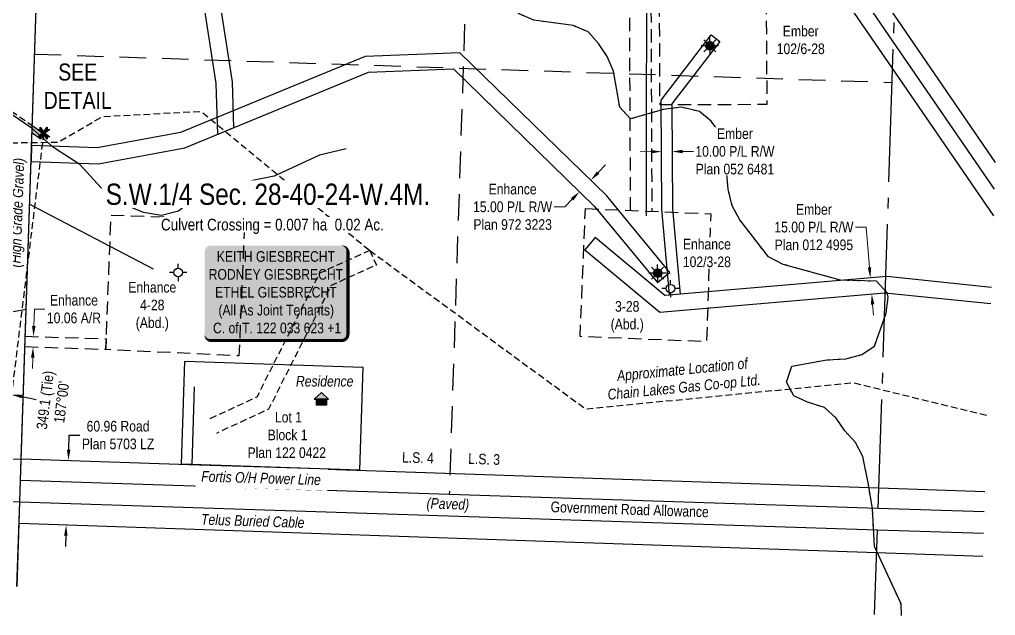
# Model space of a CAD drawing. Extents: x 333588 to 339905, y 5815182 to 5819358.
# Drawn here: x 336197 to 337116, y 5815182 to 5815743 of the extents above; entities that cross this region are included whole.
import ezdxf
from ezdxf.enums import TextEntityAlignment as Align

# ---------------------------------------------------------------- set-up
doc = ezdxf.new("R2010")
doc.units = 0
doc.header["$LTSCALE"] = 5
doc.header["$PDSIZE"] = 0.5
for name, pattern in [('foc-ACCESSROAD', [3.75, 2.5, -1.25]), ('foc-LSD', [8, 5, -3]), ('foc-QUARTERLINE', [33, 25, -3, 2, -3]), ('foc-TIELINE', [1.875, 1.25, -0.625]), ('foc-TRAV', [1.875, 1.25, -0.625]), ('foc-WHEELTRACKS', [2, 0.4, -1.6]), ('UG_PIPE', [1.875, 1.25, -0.625])]:
    doc.linetypes.add(name, pattern=pattern)
doc.layers.get('Defpoints').update_dxf_attribs({"color": 9})
for name, color, linetype in [('AS-PIPE-UG', 44, 'UG_PIPE'), ('AS-PIPE-UG-T', 44, 'Continuous'), ('AS-POWER', 104, 'foc-POWER'), ('AS-POWER-T', 104, 'Continuous'), ('AS-RESIDENCE', 14, 'Continuous'), ('AS-TELUS', 224, 'foc-TEL'), ('C-SYMBOL', 7, 'Continuous'), ('C-WS-S', 8, 'Continuous'), ('CG-NOTES', 7, 'Continuous'), ('DETAIL-T', 7, 'Continuous'), ('F-AR', 190, 'foc-ACCESSROAD'), ('F-RW', 190, 'Continuous'), ('F-WS', 190, 'foc-ACCESSROAD'), ('F-WS-S', 8, 'Continuous'), ('L-AREAREQUIRED', 7, 'Continuous'), ('L-BD', 7, 'Continuous'), ('L-MON', 1, 'Continuous'), ('L-ROAD-T', 7, 'Continuous'), ('L-SEC', 7, 'Continuous'), ('L-SECQ', 8, 'foc-QUARTERLINE'), ('L-SECTION-LSD', 7, 'foc-LSD'), ('L-TIE', 7, 'foc-TIELINE'), ('L-TITLEDB', 4, 'Continuous'), ('L-TITLEDB-T', 4, 'Continuous'), ('P-PROPOSED', 10, 'Continuous'), ('P-PROPOSED-H', 21, 'Continuous'), ('P-TRAV', 4, 'foc-TRAV'), ('T-WATER', 160, 'Continuous'), ('T-WATER-P3', 160, 'foc-WHEELTRACKS')]:
    doc.layers.add(name, color=color, linetype=linetype)
for name, color, linetype, lineweight in [('F-AR-T', 190, 'Continuous', 9), ('F-RW-T', 190, 'Continuous', 9), ('T-TEXT', 48, 'Continuous', 18)]:
    doc.layers.add(name, color=color, linetype=linetype, lineweight=lineweight)
doc.styles.add('100L', font='ARIALN.TTF', dxfattribs={"height": 11})
doc.styles.add('175L', font='ARIALN.TTF', dxfattribs={"height": 20})
doc.styles.add('80', font='ARIALN.TTF', dxfattribs={"height": 10})
doc.styles.add('80CG', font='ARIALN.TTF', dxfattribs={"height": 10})
doc.styles.add('80L', font='ARIALN.TTF', dxfattribs={"height": 10})
doc.styles.add('80LS', font='ARIALNI.TTF', dxfattribs={"height": 10})
doc.styles.add('foc-LtypeFont', font='ARIALN.TTF', dxfattribs={"height": 7.35})
doc.styles.add('MtXpl_Arial_Narrow', font='ARIALNI.TTF')
doc.linetypes.add('foc-POWER', pattern='A,6,-1,["P",foc-LtypeFont,S=0.2,R=0,X=-0.625,Y=-0.75],-1.24,4', length=12.24)
doc.linetypes.add('foc-POWER-NOLINE', pattern='A,0,-4,["P",foc-LtypeFont,S=0.2,R=0,X=-0.625,Y=-0.75],-8.24', length=12.24)
doc.linetypes.add('foc-TEL', pattern='A,2,-1,["T",foc-LtypeFont,S=0.2,R=0,X=-0.425,Y=-0.75],-1.24,8', length=12.24)
doc.linetypes.add('foc-TEL-NOLINE', pattern='A,0,-2,["T",foc-LtypeFont,S=0.2,R=0,X=-0.425,Y=-0.75],-10.24', length=12.24)
doc.linetypes.add('foc-TOPO-flowdirection-NOLINE', pattern='A,0,[">",foc-LtypeFont,S=0.3,R=0,X=0,Y=-0.945],-20,[">",foc-LtypeFont,S=0.3,R=0,X=0,Y=-0.945],0', length=20)
doc.dimstyles.new('Compass 5 000', dxfattribs={"dimscale": 5, "dimtxt": 9, "dimasz": 2, "dimexe": 0.2, "dimexo": 0.0625, "dimgap": 0.5, "dimtad": 0, "dimtih": 1, "dimtoh": 1, "dimzin": 0, "dimdsep": 46, "dimtxsty": '80CG', "dimcen": 0.1, "dimse1": 1, "dimse2": 1, "dimclrd": 256, "dimclrt": 256, "dimaunit": 1, "dimadec": 4, "dimazin": 0, "dimtfac": 0.06, "dimtofl": 0, "dimtmove": 0, "dimatfit": 1, "dimfxl": 0.2, "dimtolj": 1, "dimtzin": 0, "dimlwd": -1, "dimarcsym": 0})

# ---------------------------------------------------------------- blocks, each defined once
blk = doc.blocks.new('*D427')
at = {"layer": 'Defpoints', "color": 0, "transparency": 16777216}
for p in [(336242.67, 5815327.56), (336801.97, 5815308.65), (336799.91, 5815247.67)]:
    blk.add_point(p, dxfattribs=at)
at = {"layer": 'L-TITLEDB-T', "transparency": 16777216}
for p, q in [((336243.01, 5815337.56), (336243.47, 5815351.33)), ((336243.47, 5815351.33), (336253.47, 5815351.33)), ((336240.27, 5815256.6), (336239.93, 5815246.6))]:
    blk.add_line(p, q, dxfattribs=at)
for points in [[(336241.34, 5815337.62), (336244.67, 5815337.5), (336242.67, 5815327.56)], [(336238.6, 5815256.66), (336241.93, 5815256.54), (336240.61, 5815266.59)]]:
    blk.add_solid(points, dxfattribs=at)
at = {"layer": 'L-TITLEDB-T', "transparency": 16777216, "insert": (336289.47, 5815351.33), "char_height": 10, "attachment_point": 5, "style": '80CG'}
blk.add_mtext('\\A1;60.96 Road\\PPlan 5703 LZ', dxfattribs=at)
blk = doc.blocks.new('*D442')
at = {"layer": 'Defpoints', "color": 0, "transparency": 16777216}
for p in [(336380.58, 5815789.25), (336365.76, 5815786.95), (336384, 5815767.31)]:
    blk.add_point(p, dxfattribs=at)
at = {"layer": 'F-RW-T', "transparency": 16777216}
for p, q in [((336393.88, 5815768.84), (336407.04, 5815770.89)), ((336359.3, 5815763.46), (336349.41, 5815761.92))]:
    blk.add_line(p, q, dxfattribs=at)
for points in [[(336393.63, 5815770.49), (336394.14, 5815767.2), (336384, 5815767.31)], [(336359.04, 5815765.11), (336359.55, 5815761.81), (336369.18, 5815765)]]:
    blk.add_solid(points, dxfattribs=at)
at = {"layer": 'F-RW-T', "transparency": 16777216, "insert": (336446.12, 5815770.89), "char_height": 10, "attachment_point": 5, "style": '80CG'}
blk.add_mtext('\\A1;Enhance\\P15.00 P/L R/W\\PPlan 972 3814', dxfattribs=at)
blk = doc.blocks.new('*D447')
at = {"layer": 'Defpoints', "color": 0, "transparency": 16777216}
for p in [(336801.19, 5815630.62), (336811.19, 5815630.67), (336811.25, 5815618.32)]:
    blk.add_point(p, dxfattribs=at)
at = {"layer": 'F-RW-T', "transparency": 16777216}
for p, q in [((336791.25, 5815618.22), (336781.25, 5815618.17)), ((336821.25, 5815618.37), (336831.25, 5815618.42))]:
    blk.add_line(p, q, dxfattribs=at)
for points in [[(336791.24, 5815619.88), (336791.26, 5815616.55), (336801.25, 5815618.27)], [(336821.25, 5815620.03), (336821.26, 5815616.7), (336811.25, 5815618.32)]]:
    blk.add_solid(points, dxfattribs=at)
at = {"layer": 'F-RW-T', "transparency": 16777216, "insert": (336870.34, 5815618.42), "char_height": 10, "attachment_point": 5, "style": '80CG', "bg_fill": 3, "box_fill_scale": 1.1, "bg_fill_color": 256, "bg_fill_true_color": 13158600, "bg_fill_transparency": 0}
blk.add_mtext('\\A1;Ember\\P10.00 P/L R/W\\PPlan 052 6481', dxfattribs=at)
blk = doc.blocks.new('*D448')
at = {"layer": 'Defpoints', "color": 0, "transparency": 16777216}
for p in [(336894.81, 5815490.44), (336896.1, 5815475.45), (336999.18, 5815484.28)]:
    blk.add_point(p, dxfattribs=at)
at = {"layer": 'F-RW-T', "transparency": 16777216}
for p, q in [((336993.8, 5815547.11), (336983.8, 5815547.11)), ((336997.04, 5815509.24), (336993.8, 5815547.11)), ((337000.03, 5815474.32), (337000.89, 5815464.36))]:
    blk.add_line(p, q, dxfattribs=at)
for points in [[(336998.7, 5815509.38), (336995.38, 5815509.09), (336997.9, 5815499.27)], [(337001.69, 5815474.46), (336998.37, 5815474.18), (336999.18, 5815484.28)]]:
    blk.add_solid(points, dxfattribs=at)
at = {"layer": 'F-RW-T', "transparency": 16777216, "insert": (336944.71, 5815547.11), "char_height": 10, "attachment_point": 5, "style": '80CG'}
blk.add_mtext('\\A1;Ember\\P15.00 P/L R/W\\PPlan 012 4995', dxfattribs=at)
blk = doc.blocks.new('*D449')
at = {"layer": 'Defpoints', "color": 0, "transparency": 16777216}
for p in [(336716.95, 5815608.51), (336706.44, 5815597.72), (336724.06, 5815580.55)]:
    blk.add_point(p, dxfattribs=at)
at = {"layer": 'F-RW-T', "transparency": 16777216}
for p, q in [((336741.55, 5815598.5), (336748.53, 5815605.66)), ((336717.09, 5815573.39), (336710.11, 5815566.23)), ((336710.11, 5815566.23), (336700.11, 5815566.23))]:
    blk.add_line(p, q, dxfattribs=at)
for points in [[(336740.36, 5815599.66), (336742.74, 5815597.34), (336734.57, 5815591.34)], [(336715.89, 5815574.55), (336718.28, 5815572.23), (336724.06, 5815580.55)]]:
    blk.add_solid(points, dxfattribs=at)
at = {"layer": 'F-RW-T', "transparency": 16777216, "insert": (336661.02, 5815566.23), "char_height": 10, "attachment_point": 5, "style": '80CG'}
blk.add_mtext('\\A1;Enhance\\P15.00 P/L R/W\\PPlan 972 3223', dxfattribs=at)
blk = doc.blocks.new('GABD')
for p, q in [((-0.81, 0), (-1.62, 0)), ((0, 0.81), (0, 1.62)), ((1.62, 0), (0.81, 0)), ((0, -0.81), (0, -1.62))]:
    blk.add_line(p, q)
blk.add_circle((0, 0), 0.8)
blk = doc.blocks.new('GAS')
h = blk.add_hatch(color=255)
h.dxf.hatch_style = 1
edge = h.paths.add_edge_path()
edge.add_arc((0, 0), 0.9, 0, 360)
for p, q in [((-0.81, 0), (-1.62, 0)), ((-0.57, 0.57), (-1.14, 1.14)), ((0, 0.81), (0, 1.62)), ((0.57, 0.57), (1.14, 1.14)), ((1.62, 0), (0.81, 0)), ((-0.57, -0.57), (-1.14, -1.14)), ((0, -0.81), (0, -1.62)), ((1.14, -1.14), (0.57, -0.57))]:
    blk.add_line(p, q)
blk.add_circle((0, 0), 0.8)
blk = doc.blocks.new('res_occ')
for points in [[(0.1, 0.89), (-1.26, -0.37), (1.46, -0.37)], [(-0.9, -1.43), (1.1, -1.43), (1.1, -0.37), (-0.9, -0.37)]]:
    blk.add_hatch(color=14).paths.add_polyline_path(points)
at = {"color": 14}
for points in [[(0.1, 0.89), (-1.26, -0.37), (1.46, -0.37)], [(-0.9, -1.43), (1.1, -1.43), (1.1, -0.37), (-0.9, -0.37)]]:
    blk.add_lwpolyline(points, close=True, dxfattribs=at)
blk = doc.blocks.new('*U461')
h = blk.add_hatch(color=59)
edge = h.paths.add_edge_path()
edge.add_line((-61.5, -45.5), (61.5, -45.5))
edge.add_arc((61.5, -39.5), 6, 270, 360)
edge.add_line((67.5, -39.5), (67.5, 38))
edge.add_arc((61.5, 38), 6, 0, 90)
edge.add_line((61.5, 44), (-61.5, 44))
edge.add_arc((-61.5, 38), 6, 90, 180)
edge.add_line((-67.5, 38), (-67.5, -39.5))
edge.add_arc((-61.5, -39.5), 6, 180, 270)
at = {"color": 1, "flags": 128}
blk.add_lwpolyline([(-61.5, -45.5, 3, 3, 0), (61.5, -45.5, 3, 3, 0.414214), (67.5, -39.5, 3, 3, 0), (67.5, 38, 3, 0, 0.414214), (61.5, 44, 0, 0, 0), (-61.5, 44, 0, 0, 0.414214), (-67.5, 38, 0, 0, 0), (-67.5, -39.5, 0, 3, 0.414214)], format="xyseb", close=True, dxfattribs=at)
blk.add_lwpolyline([(-48.61, 25.47, 0, 7.5, 0), (0, 0, 0, 0, 0)], format="xyseb", dxfattribs=at)
at = {"color": 1, "style": '80'}
blk.add_attdef('ENTER_TEXT_001', (-35.99, -5), '', height=10, dxfattribs=at)
blk = doc.blocks.new('TEMP')
h = blk.add_hatch(color=255)
h.dxf.hatch_style = 1
h.paths.add_polyline_path([(0, 0.25), (-0.67, 1.15), (-0.67, 0.67), (-1.15, 0.67), (-0.25, 0), (-1.15, -0.67), (-0.67, -0.67), (-0.67, -1.15), (0, -0.25), (0.67, -1.15), (0.67, -0.67), (1.15, -0.67), (0.25, 0), (1.15, 0.67), (0.67, 0.67), (0.67, 1.15)])
h.paths.add_polyline_path([(0.57, 0.85), (0.57, 0.57), (0.85, 0.57), (0.08, 0), (0.85, -0.57), (0.57, -0.57), (0.57, -0.85), (0, -0.08), (-0.57, -0.85), (-0.57, -0.57), (-0.85, -0.57), (-0.08, 0), (-0.85, 0.57), (-0.57, 0.57), (-0.57, 0.85), (0, 0.08)], flags=16)
h = blk.add_hatch(color=1)
h.dxf.hatch_style = 1
h.paths.add_polyline_path([(0, 0.08), (-0.57, 0.85), (-0.57, 0.57), (-0.85, 0.57), (-0.08, 0), (-0.85, -0.57), (-0.57, -0.57), (-0.57, -0.85), (0, -0.08), (0.57, -0.85), (0.57, -0.57), (0.85, -0.57), (0.08, 0), (0.85, 0.57), (0.57, 0.57), (0.57, 0.85)])
at = {"color": 1}
for p, q in [((-0.08, 0), (0.08, 0)), ((0, 0.08), (0, -0.08))]:
    blk.add_line(p, q, dxfattribs=at)
at = {"color": 255, "flags": 128}
blk.add_lwpolyline([(-0.25, 0), (-1.15, 0.67), (-0.67, 0.67), (-0.67, 1.15), (0, 0.25), (0.67, 1.15), (0.67, 0.67), (1.15, 0.67), (0.25, 0), (1.15, -0.67), (0.67, -0.67), (0.67, -1.15), (0, -0.25), (-0.67, -1.15), (-0.67, -0.67), (-1.15, -0.67)], close=True, dxfattribs=at)
at = {"color": 1, "flags": 128}
blk.add_lwpolyline([(-0.08, 0), (-0.85, 0.57), (-0.57, 0.57), (-0.57, 0.85), (0, 0.08), (0.57, 0.85), (0.57, 0.57), (0.85, 0.57), (0.08, 0), (0.85, -0.57), (0.57, -0.57), (0.57, -0.85), (0, -0.08), (-0.57, -0.85), (-0.57, -0.57), (-0.85, -0.57)], close=True, dxfattribs=at)
blk = doc.blocks.new('*D478')
at = {"layer": 'Defpoints', "color": 0, "transparency": 16777216}
for p in [(336209.79, 5815444.18), (336240.2, 5815443.17), (336239.87, 5815433.11)]:
    blk.add_point(p, dxfattribs=at)
at = {"layer": 'F-AR-T', "transparency": 16777216}
for p, q in [((336210.12, 5815454.17), (336210.64, 5815469.95)), ((336210.64, 5815469.95), (336220.64, 5815469.95)), ((336209.12, 5815424.13), (336208.79, 5815414.14))]:
    blk.add_line(p, q, dxfattribs=at)
for points in [[(336208.45, 5815454.23), (336211.78, 5815454.12), (336209.79, 5815444.18)], [(336207.45, 5815424.19), (336210.78, 5815424.08), (336209.45, 5815434.13)]]:
    blk.add_solid(points, dxfattribs=at)
at = {"layer": 'F-AR-T', "transparency": 16777216, "insert": (336247.92, 5815469.95), "char_height": 10, "attachment_point": 5, "style": '80CG'}
blk.add_mtext('\\A1;Enhance\\P10.06 A/R', dxfattribs=at)

msp = doc.modelspace()

# ---------------------------------------------------------------- hatches: boundary and pattern name
at = {"layer": 'P-PROPOSED-H'}
h = msp.add_hatch(color=256, dxfattribs=at)
h.dxf.hatch_style = 1
h.paths.add_polyline_path([(336208.702, 5815642.872), (336219.333, 5815635.613), (336215.951, 5815630.659), (336208.465, 5815635.77)])

# ---------------------------------------------------------------- linework, layer by layer
at = {"layer": 'AS-PIPE-UG', "flags": 128}
for points in [[(335950.008, 5815541.546), (335958.074, 5815540.484), (335975.503, 5815539.691), (335980.158, 5815539.909), (335994.581, 5815538.49), (336014.419, 5815535.627), (336023.747, 5815535.646), (336030.716, 5815535.119), (336035.794, 5815533.846), (336040.261, 5815533.204), (336049.306, 5815534.586), (336055.253, 5815536.639), (336109.243, 5815558.16), (336111.242, 5815625.611), (336232.891, 5815627.131), (336274.82, 5815651.285), (336367.567, 5815656.188), (336526.503, 5815525.154)], [(336526.503, 5815525.154), (336479.058, 5815503.698), (336420.146, 5815387.151), (336375.78, 5815366.622)], [(336526.503, 5815525.154), (336532.683, 5815511.486), (336490.058, 5815492.21), (336431.179, 5815375.728), (336382.08, 5815353.008)], [(336526.503, 5815525.154), (336729.679, 5815376.074), (336981.757, 5815400.686), (337108.089, 5815369.842)]]:
    msp.add_lwpolyline(points, dxfattribs=at)
at = {"layer": 'AS-POWER', "linetype": 'foc-POWER-NOLINE', "flags": 128}
for points in [[(336198.344, 5815329.064), (336224.294, 5816111.598)], [(336198.344, 5815329.064), (337005.771, 5815301.752), (337105.799, 5815298.207)], [(336194.345, 5815208.705), (336196.913, 5815288.508)]]:
    msp.add_lwpolyline(points, dxfattribs=at)
at = {"layer": 'AS-POWER', "flags": 128}
for points in [[(336206.234, 5815568.684), (336322.443, 5815507.972)], [(336064.191, 5815463.958), (336171.411, 5815464.185), (336203.013, 5815469.86)], [(336361.277, 5815396.664), (336358.807, 5815323.636)], [(335272.395, 5815364.765), (335282.857, 5815364.214), (335438.106, 5815359.929), (335551.103, 5815355.064), (335914.391, 5815344.016), (336044.507, 5815325.999), (336198.344, 5815329.064)], [(336196.913, 5815288.508), (336198.344, 5815329.064)]]:
    msp.add_lwpolyline(points, dxfattribs=at)
at = {"layer": 'AS-TELUS', "flags": 128}
msp.add_lwpolyline([(336176.811, 5815289.165), (336196.913, 5815288.508)], dxfattribs=at)
at = {"layer": 'AS-TELUS', "linetype": 'foc-TEL-NOLINE', "flags": 128}
for points in [[(336196.913, 5815288.508), (337004.413, 5815262.169)], [(337004.413, 5815262.169), (337104.543, 5815258.894)]]:
    msp.add_lwpolyline(points, dxfattribs=at)
at = {"layer": 'F-AR', "flags": 128}
for points in [[(336772.07, 5815562.853), (336771.003, 5815816.723), (336791.003, 5815815.999), (336792.07, 5815562.021)], [(336202.1, 5815444.434), (336278.348, 5815441.898), (336278.014, 5815431.846), (336201.766, 5815434.382)]]:
    msp.add_lwpolyline(points, dxfattribs=at)
at = {"layer": 'F-RW', "flags": 128}
for points in [[(336528.182, 5816201.465), (336361.293, 5815913.219), (336396.981, 5815683.893), (336398.149, 5815640.545), (336383.295, 5815634.426), (336382.006, 5815682.518), (336345.672, 5815916.084), (336348.515, 5815920.818), (336511.231, 5816202.032)], [(337114.092, 5815557.666), (337018.299, 5815697.295), (336957.18, 5815786.383), (336807.786, 5816092.074), (336758.087, 5816193.769)], [(337114.894, 5815582.759), (337019.092, 5815722.188), (336970.241, 5815793.368), (336824.577, 5816091.512), (336774.855, 5816193.208)], [(337115.702, 5815608.03), (337019.911, 5815747.521), (336983.248, 5815800.894), (336841.512, 5816090.885), (336791.778, 5816192.642)], [(337111.943, 5815490.415), (337013.326, 5815500.636), (336804.42, 5815482.664), (336738.791, 5815537.454), (336729.157, 5815525.938), (336729.157, 5815525.938), (336799.531, 5815467.178), (337011.553, 5815485.344), (337111.459, 5815475.279)]]:
    msp.add_lwpolyline(points, dxfattribs=at)
for points in [[(336808.726, 5815483.015), (336801.516, 5815563.926), (336801.014, 5815666.639), (336848.084, 5815728.089), (336856.018, 5815722.006), (336811.029, 5815663.264), (336811.526, 5815564.407), (336818.666, 5815483.895)], [(336207.571, 5815608.886), (336270.921, 5815606.733), (336352.387, 5815621.708), (336525.428, 5815692.921), (336605.41, 5815696.154), (336738.269, 5815566.714), (336797.333, 5815494.894), (336806.962, 5815502.816), (336808.956, 5815504.456), (336749.393, 5815576.94), (336611.227, 5815711.376), (336522.277, 5815707.865), (336397.739, 5815656.609), (336348.206, 5815636.222), (336269.866, 5815621.817), (336208.071, 5815623.924)]]:
    msp.add_lwpolyline(points, close=True, dxfattribs=at)
at = {"layer": 'F-WS', "flags": 128}
for points in [[(336799.315, 5815772.095), (336899.633, 5815772.244), (336900.404, 5815662.523), (336799.829, 5815662.233)], [(336282.852, 5815558.548), (336408.752, 5815553.944), (336403.324, 5815425.951), (336278.014, 5815431.846)], [(336729.562, 5815564.623), (336847.571, 5815559.711), (336843.645, 5815439.254), (336724.641, 5815444.085)]]:
    msp.add_lwpolyline(points, close=True, dxfattribs=at)
at = {"layer": 'L-SEC', "flags": 128}
for points in [[(337005.062, 5815282.27), (336197.582, 5815308.61), (336224.294, 5816111.598)], [(336194.118, 5815208.712), (336196.913, 5815288.508)], [(336196.913, 5815288.508), (337004.413, 5815262.169)], [(337105.185, 5815278.996), (337005.062, 5815282.27)], [(337004.413, 5815262.169), (337104.543, 5815258.894)]]:
    msp.add_lwpolyline(points, dxfattribs=at)
at = {"layer": 'L-SECQ', "flags": 128}
for points in [[(337029.69, 5816044.54), (337005.062, 5815282.27)], [(337004.413, 5815262.169), (337001.587, 5815182.353)]]:
    msp.add_lwpolyline(points, dxfattribs=at)
at = {"layer": 'L-SECTION-LSD', "flags": 128}
for points in [[(336627.545, 5816098.056), (336601.323, 5815295.44)], [(336210.938, 5815710.104), (337018.021, 5815683.374)]]:
    msp.add_lwpolyline(points, dxfattribs=at)
at = {"layer": 'L-TIE', "flags": 128}
msp.add_lwpolyline([(336219.333, 5815635.613), (336176.811, 5815289.164)], dxfattribs=at)
at = {"layer": 'L-TITLEDB', "flags": 128}
msp.add_lwpolyline([(336349.221, 5815323.96), (336352.498, 5815420.832), (336519.96, 5815415.167), (336516.683, 5815318.296)], close=True, dxfattribs=at)
for points in [[(336198.344, 5815329.064), (337005.771, 5815301.752)], [(337005.771, 5815301.752), (337105.799, 5815298.207)], [(336196.479, 5815268.271), (337003.816, 5815240.714)], [(337003.816, 5815240.714), (337103.85, 5815237.237)]]:
    msp.add_lwpolyline(points, dxfattribs=at)
at = {"layer": 'P-PROPOSED'}
msp.add_lwpolyline([(336208.702, 5815642.872), (336219.333, 5815635.613), (336215.951, 5815630.659), (336208.465, 5815635.77)], close=True, dxfattribs=at)
at = {"layer": 'P-TRAV', "flags": 128}
msp.add_lwpolyline([(336189.025, 5815656.308), (336208.702, 5815642.872)], dxfattribs=at)
at = {"layer": 'T-WATER-P3', "flags": 128}
msp.add_lwpolyline([(337027.349, 5815181.512), (337026.741, 5815192.435), (337001.769, 5815246.385), (336999.769, 5815282.345), (336995.768, 5815306.326)], dxfattribs=at)
at = {"layer": 'T-WATER-P3', "linetype": 'foc-TOPO-flowdirection-NOLINE', "flags": 128}
msp.add_lwpolyline([(337027.349, 5815181.512), (337026.741, 5815192.435), (337001.769, 5815246.385), (336999.769, 5815282.345), (336995.768, 5815306.326)], dxfattribs=at)

# ---------------------------------------------------------------- block references
at = {"layer": 'AS-RESIDENCE', "xscale": 4.998979999999971, "yscale": 4.998979999999971, "zscale": 4.998979999999971}
msp.add_blockref('res_occ', (336480.473, 5815387.054), dxfattribs=at)
at = {"layer": 'C-WS-S', "xscale": 4.998979999999968, "yscale": 4.998979999999968, "zscale": 4.998979999999968}
for p in [(336846.799, 5815717.912), (336797.523, 5815503.906)]:
    msp.add_blockref('GAS', p, dxfattribs=at)
at = {"layer": 'CG-NOTES'}
ref = msp.add_blockref('*U461', (336438.431, 5815485.86), dxfattribs=dict(at, xscale=0.9997959999999999, yscale=0.9997959999999999, zscale=0.9997959999999999))
ref.add_attrib('ENTER_TEXT_001', 'KEITH GIESBRECHT', (336382.437, 5815514.535), dxfattribs={"layer": '0', "color": 1, "height": 9.99796, "style": '80'})
ref.add_attrib('ENTER_TEXT_002', 'RODNEY GIESBRECHT', (336374.788, 5815497.695), dxfattribs={"layer": '0', "color": 1, "height": 9.99796, "style": '80'})
ref.add_attrib('ENTER_TEXT_003', 'ETHEL GIESBRECHT', (336380.813, 5815480.854), dxfattribs={"layer": '0', "color": 1, "height": 9.99796, "style": '80'})
ref.add_attrib('ENTER_TEXT_004', '(All As Joint Tenants)', (336384.005, 5815464.021), dxfattribs={"layer": '0', "color": 1, "height": 9.99796, "style": '80'})
ref.add_attrib('ENTER_TEXT_005', 'C. of T. 122 033 623 +1', (336378.877, 5815447.18), dxfattribs={"layer": '0', "color": 1, "height": 9.99796, "style": '80'})
at = {"layer": 'F-WS-S', "xscale": 4.998979999999968, "yscale": 4.998979999999968, "zscale": 4.998979999999968}
for p in [(336346.044, 5815504.475), (336809.615, 5815489.254)]:
    msp.add_blockref('GABD', p, dxfattribs=at)
at = {"layer": 'L-MON', "xscale": 4.998979999999989, "yscale": 4.998979999999989, "zscale": 4.998979999999989}
msp.add_blockref('TEMP', (336219.333, 5815635.613), dxfattribs=at)

# ---------------------------------------------------------------- texts
at = {"layer": 'AS-PIPE-UG-T', "insert": (336821.738, 5815403.352), "char_height": 9.99796, "width": 143.495, "attachment_point": 5, "rotation": 5.576401, "style": '80CG'}
msp.add_mtext('\\A1;{\\fArial Narrow|b0|i1|c0|p34;Approximate Location of\\PChain Lakes Gas Co-op Ltd.}', dxfattribs=at)
at = {"layer": 'AS-RESIDENCE', "insert": (336456.974, 5815407.079), "char_height": 9.99796, "width": 37.75178, "attachment_point": 1, "style": '80CG'}
msp.add_mtext('{\\fArial Narrow|b0|i1|c0|p34;Residence}', dxfattribs=at)
at = {"layer": 'AS-TELUS', "insert": (336416.495, 5815275.508), "char_height": 9.99612, "width": 97.19734, "attachment_point": 2, "rotation": 358.105578, "style": '80L'}
msp.add_mtext('{\\fArial Narrow|b0|i1|c0|p34;Telus Buried Cable}', dxfattribs=at)
at = {"layer": 'DETAIL-T', "color": 3, "insert": (336251.482, 5815679.847), "char_height": 15.9967, "width": 63.62314, "attachment_point": 5, "style": '80CG'}
msp.add_mtext('SEE\\PDETAIL', dxfattribs=at)
at = {"layer": 'F-RW-T', "width": 21.94641, "attachment_point": 5, "style": '80CG'}
for s, insert, char_height in [('\\A1;Enhance\\P4-28\\P(Abd.)', (336321.692, 5815472.356), 9.99796), ('\\A1;3-28\\P(Abd.)', (336768.937, 5815462.686), 9.998)]:
    msp.add_mtext(s, dxfattribs=dict(at, insert=insert, char_height=char_height))
at = {"layer": 'L-BD', "style": '80L'}
for s, height, p in [('349.1 (Tie)', 9.99796, (336222.049, 5815384.167)), ("187%%d00'", 9.998, (336236.19, 5815382.432))]:
    msp.add_text(s, height=height, rotation=83.0026, dxfattribs=at).set_placement(p, align=Align.MIDDLE)
at = {"layer": 'L-ROAD-T', "style": '80L'}
msp.add_text('Government Road Allowance', height=9.99796, rotation=358.105578, dxfattribs=at).set_placement((336771.265, 5815281.413), align=Align.MIDDLE_CENTER)
at = {"layer": 'L-TITLEDB-T', "style": '80CG'}
for s, height, p in [('Block 1', 9.998, (336430.33, 5815346.521)), ('Plan 122 0422', 9.99796, (336411.398, 5815329.817))]:
    msp.add_text(s, height=height, dxfattribs=at).set_placement(p)
at = {"layer": 'T-TEXT', "style": '80LS'}
msp.add_text('(Paved)', height=9.998, rotation=358.105578, dxfattribs=at).set_placement((336600.046, 5815286.648), align=Align.MIDDLE_CENTER)

# ---------------------------------------------------------------- dimensions: what is measured, and where the dimension line sits
at = {"layer": 'F-AR-T'}
dim = msp.add_linear_dim(base=(336209.786, 5815444.179), p1=(336239.87, 5815433.115), p2=(336240.205, 5815443.167), angle=88.094688, text='Enhance\\P10.06 A/R', dimstyle='Compass 5 000', dxfattribs=at)
dim.commit()
dim.dimension.update_dxf_attribs({"geometry": '*D478', "text_midpoint": (336247.925, 5815469.946), "dimtype": 161})
at = {"layer": 'F-RW-T'}
for base, p1, p2, angle, text, picture, middle in [((336384, 5815767.305), (336365.761, 5815786.945), (336380.585, 5815789.252), 8.84549, 'Enhance\\P15.00 P/L R/W\\PPlan 972 3814', '*D442', (336446.124, 5815770.89)), ((336724.064, 5815580.553), (336716.949, 5815608.508), (336706.441, 5815597.723), 225.746793, 'Enhance\\P15.00 P/L R/W\\PPlan 972 3223', '*D449', (336661.022, 5815566.228))]:
    dim = msp.add_linear_dim(base=base, p1=p1, p2=p2, angle=angle, text=text, dimstyle='Compass 5 000', dxfattribs=at)
    dim.commit()
    dim.dimension.update_dxf_attribs({"geometry": picture, "text_midpoint": middle, "dimtype": 161})

# ---------------------------------------------------------------- leaders
at = {"layer": 'L-BD', "path_type": 1}
msp.add_leader([(336189.126, 5815389.497), (336212.479, 5815385.002)], dimstyle='Compass 5 000', override={"dimgap": 0.5, "dimtad": 0}, dxfattribs=at)

# ---------------------------------------------------------------- next in the draw order: texts
at = {"layer": 'L-AREAREQUIRED', "color": 5, "insert": (336434.777, 5815555.033), "char_height": 10.99776, "width": 208.79727, "attachment_point": 2, "style": '100L', "bg_fill": 3, "box_fill_scale": 1.15, "bg_fill_color": 256, "bg_fill_true_color": 256, "bg_fill_transparency": 0}
msp.add_mtext('Culvert Crossing = 0.007 ha  0.02 Ac.', dxfattribs=at)

# ---------------------------------------------------------------- next in the draw order: linework, layer by layer
at = {"layer": 'AS-POWER', "flags": 128}
msp.add_lwpolyline([(336220.168, 5815987.553), (336339.683, 5815973.964), (336392.475, 5815894.244), (336408.948, 5815880.413), (336521.986, 5815876.74), (336774.852, 5815866.853), (336786.733, 5815863.994), (336787.173, 5815845.521), (336786.767, 5815557.796)], dxfattribs=at)
at = {"layer": 'T-WATER', "flags": 128}
msp.add_lwpolyline([(336504.261, 5815621.01), (336479.282, 5815615.019), (336436.322, 5815595.04), (336386.373, 5815585.05), (336358.403, 5815572.059), (336346.414, 5815562.069), (336330.433, 5815558.08), (336313.453, 5815561.07), (336298.463, 5815567.07), (336284.483, 5815575.059), (336273.493, 5815584.05), (336253.512, 5815606.029), (336228.533, 5815622.009), (336217.542, 5815631.999), (336208.722, 5815639.917), (336169.726, 5815666.432)], dxfattribs=at)
at = {"layer": 'T-WATER-P3', "linetype": 'foc-TOPO-flowdirection-NOLINE', "flags": 128}
for points in [[(336504.261, 5815621.01), (336479.282, 5815615.019), (336436.322, 5815595.04), (336386.373, 5815585.05), (336358.403, 5815572.059), (336346.414, 5815562.069), (336330.433, 5815558.08), (336313.453, 5815561.07), (336298.463, 5815567.07), (336284.483, 5815575.059), (336273.493, 5815584.05), (336253.512, 5815606.029), (336228.533, 5815622.009), (336217.542, 5815631.999), (336208.722, 5815639.917), (336169.726, 5815666.432), (336148.83, 5815690.587), (336138.388, 5815706.748), (336137.472, 5815724.061), (336147.607, 5815838.802), (336146.606, 5815881.753), (336141.616, 5815934.704), (336138.613, 5816055.585), (336143.611, 5816127.515), (336149.599, 5816169.466), (336149.598, 5816189.447), (336144.934, 5816214.341)], [(336995.768, 5815306.326), (336990.777, 5815331.296), (336983.788, 5815344.286), (336973.797, 5815355.276), (336965.796, 5815367.266), (336954.817, 5815377.257), (336938.826, 5815382.246), (336925.836, 5815388.247), (336918.847, 5815401.227), (336923.846, 5815416.216), (336956.805, 5815422.206), (336974.795, 5815423.207), (336989.775, 5815427.207), (337001.764, 5815435.199), (337012.755, 5815466.169), (337014.754, 5815481.148), (337013.754, 5815485.148), (337003.763, 5815496.139), (336969.793, 5815497.138), (336915.844, 5815512.119), (336901.862, 5815519.118), (336874.892, 5815554.08), (336867.891, 5815567.069), (336863.901, 5815583.051), (336860.9, 5815619.019), (336856.9, 5815635), (336847.91, 5815646.991), (336836.919, 5815655.98), (336819.94, 5815659.97), (336802.959, 5815657.981), (336771.989, 5815648.989), (336762, 5815659.97), (336755.999, 5815693.941), (336750.008, 5815707.932), (336742.018, 5815719.912), (336732.028, 5815730.902), (336718.037, 5815736.902), (336681.077, 5815741.891), (336667.088, 5815747.891), (336658.097, 5815759.871), (336634.127, 5815776.861), (336624.136, 5815785.852), (336615.146, 5815796.842), (336594.165, 5815835.804), (336586.165, 5815846.794), (336573.185, 5815871.763), (336569.185, 5815887.754), (336561.194, 5815898.744), (336488.262, 5815971.666), (336471.282, 5815993.645), (336451.302, 5816033.605), (336441.311, 5816043.595), (336428.32, 5816051.586), (336395.35, 5816060.577), (336364.39, 5816071.567), (336317.43, 5816107.536), (336291.46, 5816121.516), (336275.469, 5816125.516), (336261.49, 5816132.506), (336251.499, 5816142.496), (336248.499, 5816157.485), (336249.498, 5816179.457), (336253.498, 5816196.448), (336265.424, 5816210.26)]]:
    msp.add_lwpolyline(points, dxfattribs=at)
at = {"layer": 'T-WATER-P3', "flags": 128}
msp.add_lwpolyline([(336995.768, 5815306.326), (336990.777, 5815331.296), (336983.788, 5815344.286), (336973.797, 5815355.276), (336965.796, 5815367.266), (336954.817, 5815377.257), (336938.826, 5815382.246), (336925.836, 5815388.247), (336918.847, 5815401.227), (336923.846, 5815416.216), (336956.805, 5815422.206), (336974.795, 5815423.207), (336989.775, 5815427.207), (337001.764, 5815435.199), (337012.755, 5815466.169), (337014.754, 5815481.148), (337013.754, 5815485.148), (337003.763, 5815496.139), (336969.793, 5815497.138), (336915.844, 5815512.119), (336901.862, 5815519.118), (336874.892, 5815554.08), (336867.891, 5815567.069), (336863.901, 5815583.051), (336860.9, 5815619.019), (336856.9, 5815635), (336847.91, 5815646.991), (336836.919, 5815655.98), (336819.94, 5815659.97), (336802.959, 5815657.981), (336771.989, 5815648.989), (336762, 5815659.97), (336755.999, 5815693.941), (336750.008, 5815707.932), (336742.018, 5815719.912), (336732.028, 5815730.902), (336718.037, 5815736.902), (336681.077, 5815741.891), (336667.088, 5815747.891), (336658.097, 5815759.871), (336634.127, 5815776.861), (336624.136, 5815785.852), (336615.146, 5815796.842), (336594.165, 5815835.804), (336586.165, 5815846.794), (336573.185, 5815871.763), (336569.185, 5815887.754), (336561.194, 5815898.744), (336488.262, 5815971.666), (336471.282, 5815993.645), (336451.302, 5816033.605), (336441.311, 5816043.595), (336428.32, 5816051.586), (336395.35, 5816060.577), (336364.39, 5816071.567), (336317.43, 5816107.536), (336291.46, 5816121.516), (336275.469, 5816125.516), (336261.49, 5816132.506), (336251.499, 5816142.496), (336248.499, 5816157.485), (336249.498, 5816179.457), (336253.498, 5816196.448), (336265.424, 5816210.26)], dxfattribs=at)

# ---------------------------------------------------------------- next in the draw order: texts
at = {"layer": 'C-SYMBOL', "color": 3, "insert": (336430.61, 5815588.114), "char_height": 19.99592, "width": 307.08618, "attachment_point": 2, "style": '175L', "bg_fill": 3, "box_fill_scale": 1.15, "bg_fill_color": 256, "bg_fill_true_color": 256, "bg_fill_transparency": 0}
msp.add_mtext('S.W.1/4 Sec. 28-40-24-W.4M.', dxfattribs=at)
at = {"layer": 'F-RW-T', "insert": (336932.316, 5815723.321), "char_height": 9.998, "width": 44.818, "attachment_point": 5, "style": '80CG', "bg_fill": 2}
msp.add_mtext('\\A1;Ember\\P102/6-28', dxfattribs=at)
at = {"layer": 'F-RW-T', "insert": (336843.927, 5815522.756), "char_height": 9.99796, "width": 44.818, "attachment_point": 5, "style": '80CG', "bg_fill": 3, "box_fill_scale": 1.15, "bg_fill_color": 256, "bg_fill_true_color": 256, "bg_fill_transparency": 0}
msp.add_mtext('\\A1;Enhance\\P102/3-28', dxfattribs=at)
at = {"layer": 'L-SECTION-LSD', "attachment_point": 1, "rotation": 358.103065, "style": '100L', "bg_fill": 3, "box_fill_scale": 1.5, "bg_fill_color": 256, "bg_fill_transparency": 0}
for s, width, insert, char_height in [('\\pi1.9856;L.S. 4', 30.53366, (336555.105, 5815335.663), 9.99796), ('L.S. 3', 30.36972, (336619.399, 5815334.259), 9.998)]:
    msp.add_mtext_dynamic_manual_height_columns(s, width=width, gutter_width=54.989, heights=[0], dxfattribs=dict(at, insert=insert, char_height=char_height))
at = {"layer": 'T-TEXT', "linetype": 'Continuous', "insert": (336189.44, 5815560.912), "char_height": 9.99796, "width": 104.50782, "attachment_point": 2, "rotation": 88.094688, "style": '80LS', "bg_fill": 2}
msp.add_mtext('(High Grade Gravel)', dxfattribs=at)

# ---------------------------------------------------------------- next in the draw order: dimensions: what is measured, and where the dimension line sits
at = {"layer": 'F-RW-T'}
dim = msp.add_linear_dim(base=(336811.255, 5815618.317), p1=(336801.19, 5815630.616), p2=(336811.193, 5815630.666), angle=0.28805, text='Ember\\P10.00 P/L R/W\\PPlan 052 6481', dimstyle='Compass 5 000', override={"dimtfill": 1}, dxfattribs=at)
dim.commit()
dim.dimension.update_dxf_attribs({"geometry": '*D447', "text_midpoint": (336870.341, 5815618.417), "dimtype": 161})

# ---------------------------------------------------------------- next in the draw order: dimensions: what is measured, and where the dimension line sits
dim = msp.add_linear_dim(base=(336999.179, 5815484.284), p1=(336894.813, 5815490.44), p2=(336896.097, 5815475.452), angle=274.89713, text='Ember\\P15.00 P/L R/W\\PPlan 012 4995', dimstyle='Compass 5 000', dxfattribs=at)
dim.commit()
dim.dimension.update_dxf_attribs({"geometry": '*D448', "text_midpoint": (336944.711, 5815547.107), "dimtype": 161})
at = {"layer": 'L-TITLEDB-T'}
dim = msp.add_linear_dim(base=(336242.668, 5815327.565), p1=(336799.91, 5815247.674), p2=(336801.972, 5815308.646), angle=88.062653, text='60.96 Road\\PPlan 5703 LZ', dimstyle='Compass 5 000', dxfattribs=at)
dim.commit()
dim.dimension.update_dxf_attribs({"geometry": '*D427', "text_midpoint": (336289.471, 5815351.325), "dimtype": 161})

# ---------------------------------------------------------------- next in the draw order: texts
at = {"layer": 'AS-POWER-T', "insert": (336368.008, 5815317.65), "char_height": 9.99612, "width": 113.97057, "attachment_point": 1, "rotation": 358.258184, "style": 'MtXpl_Arial_Narrow', "bg_fill": 2}
msp.add_mtext('Fortis O/H Power Line', dxfattribs=at)
at = {"layer": 'L-TITLEDB-T', "insert": (336437.204, 5815373.223), "char_height": 9.998, "width": 25.60651, "attachment_point": 1, "style": '80CG', "bg_fill": 3, "box_fill_scale": 1.15, "bg_fill_color": 256, "bg_fill_true_color": 256, "bg_fill_transparency": 0}
msp.add_mtext('Lot 1', dxfattribs=at)

doc.saveas('drawing.dxf')
